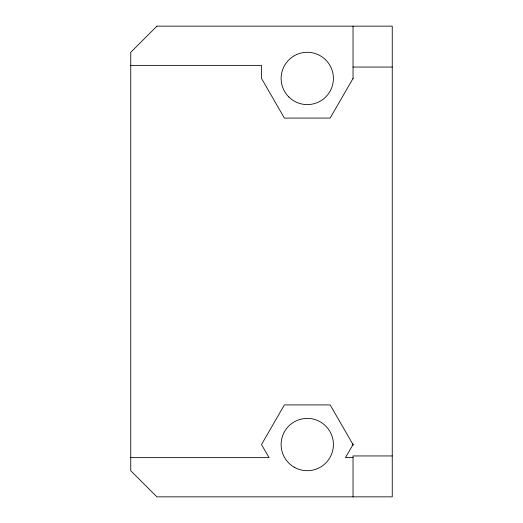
<?xml version="1.0" encoding="UTF-8"?>
<svg xmlns="http://www.w3.org/2000/svg" width="523" height="523" viewBox="0 0 523 523"><rect width="100%" height="100%" fill="white"/><g stroke="black" fill="none" stroke-linecap="round" stroke-linejoin="round"><path stroke-width="0.78" d="M353.025 78.45L330.144 118.08L284.381 118.08L261.5 78.45L261.5 65.375L130.75 65.375M353.025 67.055L392.25 67.055M392.25 455.945L353.025 455.945L353.025 496.85M130.75 457.625L269.051 457.625L261.5 444.55L284.381 404.92L330.144 404.92L353.025 444.55L345.474 457.625L353.025 457.625M353.025 26.15L353.025 78.855M353.025 443.733L353.025 445.367M156.9 26.15L130.75 52.3L130.75 470.7L156.9 496.85L392.25 496.85L392.25 26.15L156.9 26.15M294.188 467.196A26.15 26.15 0 0 0 333.413 444.55A26.15 26.15 0 0 0 294.188 421.904A26.15 26.15 0 0 0 294.188 467.196M288.774 96.938A26.15 26.15 0 0 0 332.523 85.216A26.15 26.15 0 0 0 300.496 53.189A26.15 26.15 0 0 0 288.774 96.938"/></g></svg>
